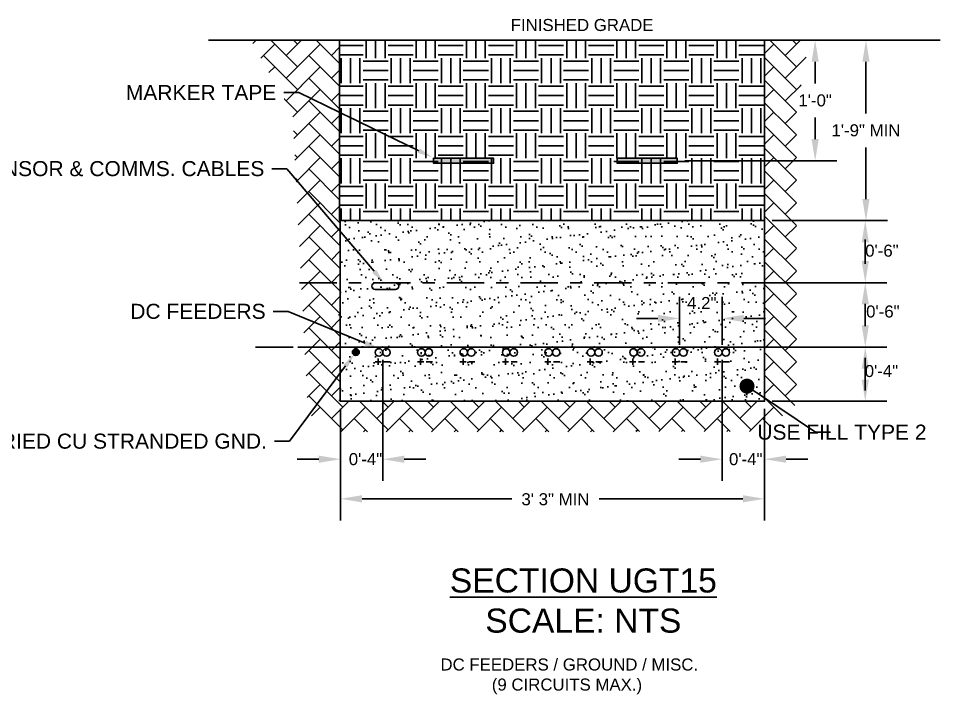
# Model space of a CAD drawing. Header units: feet. Extents: x -21 to 1000, y -35 to 71.
# Drawn here: x 863.49 to 871.3, y 41.56 to 47.17 of the extents above; entities that cross this region are included whole.
import ezdxf
from ezdxf import colors
from ezdxf.entities.mleader import LeaderData, LeaderLine
from ezdxf.math import Vec2, Vec3

# ---------------------------------------------------------------- set-up
doc = ezdxf.new("R2010")
doc.units = ezdxf.units.FT
doc.header["$MEASUREMENT"] = 0
doc.linetypes.add('CENTER', pattern=[2, 1.25, -0.25, 0.25, -0.25])
for name, color, linetype in [('E-CABL-HARN-CBHR', 2, 'Continuous'), ('E-CABL-INST', 1, 'INSTRUMENT_CABLE'), ('E-CABL-UG2', 142, 'GROUND_WIRE_G2'), ('E-FIN-GR', 4, 'Continuous'), ('E-MRKR-TREN', 6, 'Continuous'), ('E-TREN', 3, 'Continuous'), ('E-TREN-HATCH', 254, 'Continuous'), ('G-ANNO-TEXT', 1, 'Continuous'), ('G-DIMS', 7, 'Continuous'), ('G-TEXT', 7, 'Continuous'), ('text', 1, 'Continuous'), ('X-SES2-TREN_SECT$0$G-TEXT', 7, 'Continuous')]:
    doc.layers.add(name, color=color, linetype=linetype)
doc.styles.add('NEI-A', font='arial.ttf')
doc.styles.get("Standard").update_dxf_attribs({"font": 'arial.ttf'})
doc.linetypes.add('GROUND_WIRE_G2', pattern='A,1,-0.2,["G2",Standard,S=0.1,R=0,X=-0.1,Y=-0.05],-0.2', length=1.4)
doc.linetypes.add('INSTRUMENT_CABLE', pattern='A,1,-0.2,["INST",Standard,S=0.1,R=0,X=-0.09,Y=-0.05],-0.3', length=1.5)
doc.dimstyles.new('Annotative - Arch', dxfattribs={"dimscale": 0, "dimtxt": 0.1, "dimasz": 0.18, "dimexe": 0.18, "dimexo": 0.0625, "dimgap": 0.09, "dimtad": 0, "dimtih": 1, "dimtoh": 1, "dimdec": 4, "dimlfac": 12, "dimzin": 0, "dimdsep": 46, "dimlunit": 4, "dimtxsty": 'NEI-A', "dimcen": 0.09, "dimadec": 1, "dimazin": 0, "dimtfac": 1, "dimtdec": 4, "dimtofl": 0, "dimtmove": 0, "dimatfit": 3, "dimfxl": 1, "dimtolj": 1, "dimtzin": 0, "dimarcsym": 0})

# ---------------------------------------------------------------- blocks, each defined once
blk = doc.blocks.new('_Dot')
at = {"color": 0, "linetype": 'ByBlock', "lineweight": -2}
blk.add_line((-0.5, 0), (-1, 0), dxfattribs=at)
at = {"color": 0, "linetype": 'ByBlock', "const_width": 0.5}
blk.add_lwpolyline([(-0.25, 0, 1), (0.25, 0, 1)], format="xyb", close=True, dxfattribs=at)
blk = doc.blocks.new('*D149')
at = {"layer": 'Defpoints', "color": 0, "transparency": 16777216}
for p in [(869.6937, 46.9897), (870.1086, 46.9897), (868.9627, 45.9872)]:
    blk.add_point(p, dxfattribs=at)
at = {"layer": 'text', "color": 0, "lineweight": -2, "transparency": 16777216}
for p, q in [((869.7562, 46.9897), (870.2886, 46.9897)), ((870.1086, 46.8097), (870.1086, 46.6295)), ((870.1086, 46.1672), (870.1086, 46.3474)), ((869.0252, 45.9872), (870.2886, 45.9872))]:
    blk.add_line(p, q, dxfattribs=at)
at = {"layer": 'text', "color": 0, "transparency": 16777216}
for points in [[(870.0786, 46.8097), (870.1386, 46.8097), (870.1086, 46.9897)], [(870.0786, 46.1672), (870.1386, 46.1672), (870.1086, 45.9872)]]:
    blk.add_solid(points, dxfattribs=at)
at = {"layer": 'text', "color": 0, "transparency": 16777216, "insert": (870.1086, 46.4885), "char_height": 0.1, "attachment_point": 5, "style": 'NEI-A'}
blk.add_mtext('\\A1;1\'-0"', dxfattribs=at)
blk = doc.blocks.new('*D150')
at = {"layer": 'Defpoints', "color": 0, "transparency": 16777216}
for p in [(869.6876, 46.9897), (870.5311, 46.9897), (869.6876, 45.4897)]:
    blk.add_point(p, dxfattribs=at)
at = {"layer": 'text', "color": 0, "lineweight": -2, "transparency": 16777216}
for p, q in [((869.7501, 46.9897), (870.7111, 46.9897)), ((870.5311, 46.8097), (870.5311, 46.3808)), ((870.5311, 45.6697), (870.5311, 46.0986)), ((869.7501, 45.4897), (870.7111, 45.4897))]:
    blk.add_line(p, q, dxfattribs=at)
at = {"layer": 'text', "color": 0, "transparency": 16777216}
for points in [[(870.5011, 46.8097), (870.5611, 46.8097), (870.5311, 46.9897)], [(870.5011, 45.6697), (870.5611, 45.6697), (870.5311, 45.4897)]]:
    blk.add_solid(points, dxfattribs=at)
at = {"layer": 'text', "color": 0, "transparency": 16777216, "insert": (870.5311, 46.2397), "char_height": 0.1, "attachment_point": 5, "style": 'NEI-A'}
blk.add_mtext('\\A1;1\'-9" MIN', dxfattribs=at)
blk = doc.blocks.new('*D151')
at = {"layer": 'Defpoints', "color": 0, "transparency": 16777216}
for p in [(866.5133, 44.3946), (866.1621, 43.9897), (866.5133, 43.5077)]:
    blk.add_point(p, dxfattribs=at)
at = {"layer": 'text', "color": 0, "lineweight": -2, "transparency": 16777216}
for p, q in [((866.5133, 44.3321), (866.5133, 43.3277)), ((866.1621, 43.9272), (866.1621, 43.3277)), ((865.9821, 43.5077), (865.8021, 43.5077)), ((866.6933, 43.5077), (866.8733, 43.5077))]:
    blk.add_line(p, q, dxfattribs=at)
at = {"layer": 'text', "color": 0, "transparency": 16777216}
for points in [[(865.9821, 43.5377), (865.9821, 43.4777), (866.1621, 43.5077)], [(866.6933, 43.5377), (866.6933, 43.4777), (866.5133, 43.5077)]]:
    blk.add_solid(points, dxfattribs=at)
at = {"layer": 'text', "color": 0, "transparency": 16777216, "insert": (866.3706, 43.5077), "char_height": 0.1, "attachment_point": 5, "style": 'NEI-A'}
blk.add_mtext('\\A1;0\'-4"', dxfattribs=at)
blk = doc.blocks.new('*D152')
at = {"layer": 'Defpoints', "color": 0, "transparency": 16777216}
for p in [(869.6876, 44.9736), (869.6876, 44.4398), (870.5253, 44.4398)]:
    blk.add_point(p, dxfattribs=at)
at = {"layer": 'text', "color": 0, "lineweight": -2, "transparency": 16777216}
for p, q in [((869.7501, 44.9736), (870.7053, 44.9736)), ((870.5253, 44.6198), (870.5253, 44.7998)), ((870.5253, 44.7936), (870.5253, 44.6136)), ((869.7501, 44.4398), (870.7053, 44.4398))]:
    blk.add_line(p, q, dxfattribs=at)
at = {"layer": 'text', "color": 0, "transparency": 16777216}
for points in [[(870.4953, 44.7936), (870.5553, 44.7936), (870.5253, 44.9736)], [(870.4953, 44.6198), (870.5553, 44.6198), (870.5253, 44.4398)]]:
    blk.add_solid(points, dxfattribs=at)
at = {"layer": 'text', "color": 0, "transparency": 16777216, "insert": (870.6716, 44.7342), "char_height": 0.1, "attachment_point": 5, "style": 'NEI-A'}
blk.add_mtext('\\A1;0\'-6"', dxfattribs=at)
blk = doc.blocks.new('*D153')
at = {"layer": 'Defpoints', "color": 0, "transparency": 16777216}
for p in [(869.3348, 44.3946), (869.6876, 43.9897), (869.6876, 43.5077)]:
    blk.add_point(p, dxfattribs=at)
at = {"layer": 'text', "color": 0, "lineweight": -2, "transparency": 16777216}
for p, q in [((869.3348, 44.3321), (869.3348, 43.3277)), ((869.6876, 43.9272), (869.6876, 43.3277)), ((869.1548, 43.5077), (868.9748, 43.5077)), ((869.8676, 43.5077), (870.0476, 43.5077))]:
    blk.add_line(p, q, dxfattribs=at)
at = {"layer": 'text', "color": 0, "transparency": 16777216}
for points in [[(869.1548, 43.5377), (869.1548, 43.4777), (869.3348, 43.5077)], [(869.8676, 43.5377), (869.8676, 43.4777), (869.6876, 43.5077)]]:
    blk.add_solid(points, dxfattribs=at)
at = {"layer": 'text', "color": 0, "transparency": 16777216, "insert": (869.5316, 43.5077), "char_height": 0.1, "attachment_point": 5, "style": 'NEI-A'}
blk.add_mtext('\\A1;0\'-4"', dxfattribs=at)
blk = doc.blocks.new('*D154')
at = {"layer": 'Defpoints', "color": 0, "transparency": 16777216}
for p in [(869.3348, 44.6774), (868.9821, 44.3946), (869.3348, 44.3946)]:
    blk.add_point(p, dxfattribs=at)
at = {"layer": 'text', "color": 0, "lineweight": -2, "transparency": 16777216}
for p, q in [((868.9821, 44.4571), (868.9821, 44.8574)), ((869.3348, 44.4571), (869.3348, 44.8574)), ((868.8021, 44.6774), (868.6221, 44.6774)), ((869.5148, 44.6774), (869.6948, 44.6774))]:
    blk.add_line(p, q, dxfattribs=at)
at = {"layer": 'text', "color": 0, "transparency": 16777216}
for points in [[(868.8021, 44.7074), (868.8021, 44.6474), (868.9821, 44.6774)], [(869.5148, 44.7074), (869.5148, 44.6474), (869.3348, 44.6774)]]:
    blk.add_solid(points, dxfattribs=at)
at = {"layer": 'text', "color": 0, "transparency": 16777216, "insert": (869.166, 44.8054), "char_height": 0.1, "attachment_point": 5, "style": 'NEI-A'}
blk.add_mtext('\\A1;4.2"', dxfattribs=at)
blk = doc.blocks.new('*D155')
at = {"layer": 'Defpoints', "color": 0, "transparency": 16777216}
for p in [(869.6876, 45.4897), (869.6876, 44.9736), (870.5253, 44.9736)]:
    blk.add_point(p, dxfattribs=at)
at = {"layer": 'text', "color": 0, "lineweight": -2, "transparency": 16777216}
for p, q in [((869.7501, 45.4897), (870.7053, 45.4897)), ((870.5253, 45.1536), (870.5253, 45.3336)), ((870.5253, 45.3097), (870.5253, 45.1297)), ((869.7501, 44.9736), (870.7053, 44.9736))]:
    blk.add_line(p, q, dxfattribs=at)
at = {"layer": 'text', "color": 0, "transparency": 16777216}
for points in [[(870.4953, 45.3097), (870.5553, 45.3097), (870.5253, 45.4897)], [(870.4953, 45.1536), (870.5553, 45.1536), (870.5253, 44.9736)]]:
    blk.add_solid(points, dxfattribs=at)
at = {"layer": 'text', "color": 0, "transparency": 16777216, "insert": (870.6636, 45.2397), "char_height": 0.1, "attachment_point": 5, "style": 'NEI-A'}
blk.add_mtext('\\A1;0\'-6"', dxfattribs=at)
blk = doc.blocks.new('*D156')
at = {"layer": 'Defpoints', "color": 0, "transparency": 16777216}
for p in [(869.6876, 44.4398), (869.6876, 43.9897), (870.5253, 43.9897)]:
    blk.add_point(p, dxfattribs=at)
at = {"layer": 'text', "color": 0, "lineweight": -2, "transparency": 16777216}
for p, q in [((869.7501, 44.4398), (870.7053, 44.4398)), ((870.5253, 44.1697), (870.5253, 44.3497)), ((870.5253, 44.2598), (870.5253, 44.0798)), ((869.7501, 43.9897), (870.7053, 43.9897))]:
    blk.add_line(p, q, dxfattribs=at)
at = {"layer": 'text', "color": 0, "transparency": 16777216}
for points in [[(870.4953, 44.2598), (870.5553, 44.2598), (870.5253, 44.4398)], [(870.4953, 44.1697), (870.5553, 44.1697), (870.5253, 43.9897)]]:
    blk.add_solid(points, dxfattribs=at)
at = {"layer": 'text', "color": 0, "transparency": 16777216, "insert": (870.6597, 44.2397), "char_height": 0.1, "attachment_point": 5, "style": 'NEI-A'}
blk.add_mtext('\\A1;0\'-4"', dxfattribs=at)
blk = doc.blocks.new('*D157')
at = {"layer": 'Defpoints', "color": 0, "transparency": 16777216}
for p in [(866.1621, 43.9897), (869.6876, 43.9897), (869.6876, 43.1787)]:
    blk.add_point(p, dxfattribs=at)
at = {"layer": 'text', "color": 0, "lineweight": -2, "transparency": 16777216}
for p, q in [((866.1621, 43.9272), (866.1621, 42.9987)), ((869.6876, 43.9272), (869.6876, 42.9987)), ((866.3421, 43.1787), (867.5857, 43.1787)), ((869.5076, 43.1787), (868.3137, 43.1787))]:
    blk.add_line(p, q, dxfattribs=at)
at = {"layer": 'text', "color": 0, "transparency": 16777216}
for points in [[(866.3421, 43.2087), (866.3421, 43.1487), (866.1621, 43.1787)], [(869.5076, 43.2087), (869.5076, 43.1487), (869.6876, 43.1787)]]:
    blk.add_solid(points, dxfattribs=at)
at = {"layer": 'text', "color": 0, "transparency": 16777216, "insert": (867.9497, 43.1745), "char_height": 0.1, "attachment_point": 5, "style": 'NEI-A'}
blk.add_mtext('\\A1;3\' 3" MIN', dxfattribs=at)

msp = doc.modelspace()

# ---------------------------------------------------------------- hatches: boundary and pattern name
at = {"layer": 'E-CABL-UG2', "linetype": 'Continuous'}
h = msp.add_hatch(color=256, dxfattribs=at)
edge = h.paths.add_edge_path()
edge.add_arc((866.2900969, 44.3974716), 0.0286458, 0, 360)
at = {"layer": 'E-TREN-HATCH', "linetype": 'Continuous'}
h = msp.add_hatch(dxfattribs=at)
h.set_pattern_fill('AR-SAND', color=252, scale=0.083333)
h.set_pattern_definition([(37.5, (823.85011, 58.7419), (-0.00524945, 0.16056865), [0, -0.12666667, 0, -0.14166667, 0, -0.13541667]), (7.5, (823.85011, 58.7419), (0.1474814, 0.2351788), [0, -0.06833333, 0, -0.11416667, 0, -0.04375]), (327.5, (823.74761, 58.7419), (0.25951182, 0.0004716), [0, -0.04166667, 0, -0.15, 0, -0.19583333]), (317.5, (823.74761, 58.7419), (0.2505106, 0.0731396), [0, -0.02083333, 0, -0.09833333, 0, -0.1125])])
h.paths.add_polyline_path([(866.1506397, 45.489706), (869.68758, 45.489706), (869.68758, 43.989706), (866.1506397, 43.989706)])

# ---------------------------------------------------------------- linework, layer by layer
for p, q in [((865.8080452, 44.4397746), (870.39295, 44.4397746)), ((866.1607302, 44.4397746), (866.5134151, 44.4397746))]:
    msp.add_line(p, q)
for p in [(866.5134151, 44.4397746), (866.8661001, 44.4397746), (866.8661001, 44.4397746), (867.2187851, 44.4397746), (867.2187851, 44.4397746), (867.5714701, 44.4397746), (867.5714701, 44.4397746), (867.9241551, 44.4397746), (867.9241551, 44.4397746), (868.2768401, 44.4397746), (868.2768401, 44.4397746), (868.6295251, 44.4397746), (868.6295251, 44.4397746), (868.98221, 44.4397746), (868.98221, 44.4397746), (869.334895, 44.4397746), (869.334895, 44.4397746)]:
    msp.add_point(p)
at = {"layer": 'E-CABL-HARN-CBHR', "linetype": 'Continuous'}
for centre in [(866.4820909, 44.3946298), (866.5445909, 44.3946298), (866.8347759, 44.3946298), (866.8972759, 44.3946298), (867.1874609, 44.3946298), (867.2499609, 44.3946298), (867.5401459, 44.3946298), (867.6026459, 44.3946298), (867.8928309, 44.3946298), (867.9553309, 44.3946298), (868.2455159, 44.3946298), (868.3080159, 44.3946298), (868.5982009, 44.3946298), (868.6607009, 44.3946298), (868.9508858, 44.3946298), (869.0133858, 44.3946298), (869.3035708, 44.3946298), (869.3660708, 44.3946298)]:
    msp.add_circle(centre, 0.03125, dxfattribs=at)
at = {"layer": 'E-CABL-INST', "linetype": 'Continuous', "flags": 128}
msp.add_lwpolyline([(866.4514178, 44.97357), (866.6180845, 44.97357, -0.414213567), (866.6462095, 44.945445, -0.414213506), (866.6180845, 44.91732), (866.4514178, 44.91732, -0.414213567), (866.4232928, 44.945445, -0.414119723), (866.4514088, 44.97357, -0.000160154)], format="xyb", dxfattribs=at)
at = {"layer": 'E-CABL-UG2', "linetype": 'Continuous'}
msp.add_circle((866.2900969, 44.3974716), 0.0286458, dxfattribs=at)
at = {"layer": 'E-FIN-GR', "flags": 128}
msp.add_lwpolyline([(865.0641969, 46.989706), (871.1469807, 46.989706)], dxfattribs=at)
at = {"layer": 'E-TREN', "color": 252, "linetype": 'Continuous'}
msp.add_lwpolyline([(866.1607302, 45.489706), (869.68758, 45.489706), (869.68758, 43.989706), (866.1607302, 43.989706)], close=True, dxfattribs=at)
at = {"layer": 'G-DIMS', "linetype": 'CENTER', "ltscale": 0.25}
for points in [[(865.8206078, 44.97357), (870.39295, 44.97357)], [(865.4553602, 44.4397746), (870.745635, 44.4397746)]]:
    msp.add_lwpolyline(points, dxfattribs=at)
at = {"layer": 'G-TEXT'}
for p, q in [((866.4502839, 44.3175511), (866.5017755, 44.3175511)), ((866.4760297, 44.3432968), (866.4760297, 44.2918053)), ((866.5231621, 44.3175511), (866.5746537, 44.3175511)), ((866.8029689, 44.3175511), (866.8544604, 44.3175511)), ((866.8287147, 44.3432968), (866.8287147, 44.2918053)), ((866.8758471, 44.3175511), (866.9273386, 44.3175511)), ((867.1556539, 44.3175511), (867.2071454, 44.3175511)), ((867.1813996, 44.3432968), (867.1813996, 44.2918053)), ((867.2285321, 44.3175511), (867.2800236, 44.3175511)), ((867.5083388, 44.3175511), (867.5598304, 44.3175511)), ((867.5340846, 44.3432968), (867.5340846, 44.2918053)), ((867.581217, 44.3175511), (867.6327086, 44.3175511)), ((867.8610238, 44.3175511), (867.9125154, 44.3175511)), ((867.8867696, 44.3432968), (867.8867696, 44.2918053)), ((867.933902, 44.3175511), (867.9853936, 44.3175511)), ((868.2137088, 44.3175511), (868.2652004, 44.3175511)), ((868.2394546, 44.3432968), (868.2394546, 44.2918053)), ((868.286587, 44.3175511), (868.3380786, 44.3175511)), ((868.5663938, 44.3175511), (868.6178854, 44.3175511)), ((868.5921396, 44.3432968), (868.5921396, 44.2918053)), ((868.639272, 44.3175511), (868.6907636, 44.3175511)), ((868.9190788, 44.3175511), (868.9705704, 44.3175511)), ((868.9448246, 44.3432968), (868.9448246, 44.2918053)), ((868.991957, 44.3175511), (869.0434486, 44.3175511)), ((869.2717638, 44.3175511), (869.3232553, 44.3175511)), ((869.2975096, 44.3432968), (869.2975096, 44.2918053)), ((869.344642, 44.3175511), (869.3961335, 44.3175511))]:
    msp.add_line(p, q, dxfattribs=at)

# ---------------------------------------------------------------- texts
at = {"layer": 'G-ANNO-TEXT', "insert": (868.1814909, 42.3319779), "char_height": 0.2, "attachment_point": 5, "style": 'NEI-A'}
msp.add_mtext_dynamic_manual_height_columns('{\\LSECTION UGT15\\P\\l\\C7;SCALE: NTS}', width=5.832687783, gutter_width=0.546875, heights=[0], dxfattribs=at)
at = {"layer": 'text', "insert": (868.1713392, 47.1147432), "char_height": 0.1, "attachment_point": 5, "style": 'NEI-A'}
msp.add_mtext_dynamic_manual_height_columns('FINISHED GRADE', width=1.462168794, gutter_width=0.546875, heights=[0], dxfattribs=at)
at = {"layer": 'X-SES2-TREN_SECT$0$G-TEXT', "insert": (868.045251, 41.7036022), "char_height": 0.1, "attachment_point": 5, "style": 'NEI-A'}
msp.add_mtext_dynamic_manual_height_columns(' DC FEEDERS / GROUND / MISC.\\P(9 CIRCUITS MAX.)', width=5.021927083, gutter_width=0.546875, heights=[0], dxfattribs=at)

# ---------------------------------------------------------------- dimensions: what is measured, and where the dimension line sits
at = {"layer": 'text'}
for base, p1, p2, text, picture, middle in [((870.5252506, 44.97357), (869.68758, 45.489706), (869.68758, 44.97357), '0\'-6"', '*D155', (870.6636372, 45.239706)), ((870.5252506, 44.4397746), (869.68758, 44.97357), (869.68758, 44.4397746), '0\'-6"', '*D152', (870.6715825, 44.7341604)), ((870.5252506, 43.989706), (869.68758, 44.4397746), (869.68758, 43.989706), '0\'-4"', '*D156', (870.6596644, 44.239706))]:
    dim = msp.add_linear_dim(base=base, p1=p1, p2=p2, angle=90, text=text, dimstyle='Annotative - Arch', override={"dimscale": 1, "dimtxsty": 'NEI-A', "dimtmove": 2}, dxfattribs=at)
    dim.commit()
    dim.dimension.update_dxf_attribs({"geometry": picture, "text_midpoint": middle, "dimtype": 160})
for base, p1, p2, text, picture, middle in [((869.3348208, 44.67737), (868.9821358, 44.3946298), (869.3348208, 44.3946298), '4.2"', '*D154', (869.1659808, 44.8054131)), ((866.5133409, 43.5076747), (866.1621273, 43.989706), (866.5133409, 44.3946298), '0\'-4"', '*D151', (866.3705659, 43.5076747)), ((869.68758, 43.5076747), (869.3348208, 44.3946298), (869.68758, 43.989706), '0\'-4"', '*D153', (869.5315679, 43.5076747)), ((869.68758, 43.1787411), (866.1621273, 43.989706), (869.68758, 43.989706), '3\' 3" MIN', '*D157', (867.949696, 43.174502))]:
    dim = msp.add_linear_dim(base=base, p1=p1, p2=p2, text=text, dimstyle='Annotative - Arch', override={"dimscale": 1, "dimtxsty": 'NEI-A', "dimtmove": 2}, dxfattribs=at)
    dim.commit()
    dim.dimension.update_dxf_attribs({"geometry": picture, "text_midpoint": middle, "dimtype": 160})

# ---------------------------------------------------------------- leaders
ml = msp.add_multileader_mtext('Standard', dxfattribs=at)
ml.set_content('LV MOTOR, SENSOR & COMMS. CABLES', color=256, style='NEI-A')
ml.set_leader_properties()
ml.build(insert=Vec2(0, 0))
ml.multileader.update_dxf_attribs({"dogleg_length": 0.0104167, "arrow_head_size": 0.125, "scale": 12})
ctx = ml.context
ctx.base_point, ctx.scale, ctx.char_height, ctx.arrow_head_size, ctx.landing_gap_size, ctx.plane_origin = Vec3(882.3622154, 45.9211109), 12, 0.125, 0.125, 0.0625, Vec3(885.4261366, 45.305397)
ctx.text_align_type = 2
notes = []
notes.append((ctx, [(0, (1, 1, 0), (883.5444289, 45.9211109), (-1, 0), 0.125, [(0, [(884.3507463, 44.97357)], 0, [])])]))
ctx.mtext.insert, ctx.mtext.width, ctx.mtext.alignment, ctx.mtext.flow_direction = Vec3(883.3569289, 45.9846767), 1.28859375, 3, 5
ml = msp.add_multileader_mtext('Standard', dxfattribs=at)
ml.set_content('DC FEEDERS', color=256, style='NEI-A')
ml.set_leader_properties()
ml.build(insert=Vec2(0, 0))
ml.multileader.update_dxf_attribs({"dogleg_length": 0.0104167, "arrow_head_size": 0.125, "scale": 12})
ctx = ml.context
ctx.base_point, ctx.scale, ctx.char_height, ctx.arrow_head_size, ctx.landing_gap_size, ctx.plane_origin = Vec3(864.6764172, 44.735369), 12, 0.125, 0.125, 0.0625, Vec3(867.5989758, 44.9553497)
ctx.text_align_type = 2
notes.append((ctx, [(0, (1, 1, 0), (865.7277473, 44.735369), (-1, 0), 0.125, [(0, [(866.4844837, 44.4257881)], 0, [])])]))
ctx.mtext.insert, ctx.mtext.width, ctx.mtext.alignment, ctx.mtext.flow_direction = Vec3(865.5402473, 44.7989348), 0.90109375, 3, 5
ml = msp.add_multileader_mtext('Standard', dxfattribs=at)
ml.set_content('DC FEEDERS', color=256, style='NEI-A')
ml.set_leader_properties()
ml.build(insert=Vec2(0, 0))
ml.multileader.update_dxf_attribs({"dogleg_length": 0.0104167, "arrow_head_size": 0.125, "scale": 12})
ctx = ml.context
ctx.base_point, ctx.scale, ctx.char_height, ctx.arrow_head_size, ctx.landing_gap_size, ctx.plane_origin = Vec3(873.9957094, 44.735369), 12, 0.125, 0.125, 0.0625, Vec3(876.918268, 44.9553497)
ctx.text_align_type = 2
notes.append((ctx, [(0, (1, 1, 0), (875.0470395, 44.735369), (-1, 0), 0.125, [(0, [(875.8037759, 44.4257881)], 0, [])])]))
ctx.mtext.insert, ctx.mtext.width, ctx.mtext.alignment, ctx.mtext.flow_direction = Vec3(874.8595395, 44.7989348), 0.90109375, 3, 5
ml = msp.add_multileader_mtext('Standard', dxfattribs=at)
ml.set_content('DIRECT BURIED CU STRANDED GND.', color=256, style='NEI-A')
ml.set_leader_properties()
ml.build(insert=Vec2(0, 0))
ml.multileader.update_dxf_attribs({"dogleg_length": 0.0104167, "arrow_head_size": 0.125, "scale": 12})
ctx = ml.context
ctx.base_point, ctx.scale, ctx.char_height, ctx.arrow_head_size, ctx.landing_gap_size, ctx.plane_origin = Vec3(864.5448431, 43.6567282), 12, 0.125, 0.125, 0.0625, Vec3(867.8898235, 43.6367276)
ctx.text_align_type = 2
notes.append((ctx, [(0, (1, 1, 0), (865.7382265, 43.6567282), (-1, 0), 0.125, [(0, [(866.2789314, 44.382483)], 0, [])])]))
ctx.mtext.insert, ctx.mtext.width, ctx.mtext.alignment, ctx.mtext.flow_direction = Vec3(865.5507265, 43.720294), 1.221927083, 3, 5
ml = msp.add_multileader_mtext('Standard', dxfattribs=at)
ml.set_content('DIRECT BURIED CU STRANDED GND.', color=256, style='NEI-A')
ml.set_leader_properties()
ml.build(insert=Vec2(0, 0))
ml.multileader.update_dxf_attribs({"dogleg_length": 0.0104167, "arrow_head_size": 0.125, "scale": 12})
ctx = ml.context
ctx.base_point, ctx.scale, ctx.char_height, ctx.arrow_head_size, ctx.landing_gap_size, ctx.plane_origin = Vec3(873.8641353, 43.6567282), 12, 0.125, 0.125, 0.0625, Vec3(877.2091157, 43.6367276)
ctx.text_align_type = 2
notes.append((ctx, [(0, (1, 1, 0), (875.0575187, 43.6567282), (-1, 0), 0.125, [(0, [(875.5982236, 44.382483)], 0, [])])]))
ctx.mtext.insert, ctx.mtext.width, ctx.mtext.alignment, ctx.mtext.flow_direction = Vec3(874.8700187, 43.720294), 1.221927083, 3, 5
ml = msp.add_multileader_mtext('Standard', dxfattribs=at)
ml.set_content('DIRECT BURIED CU STRANDED GND.', color=256, style='NEI-A')
ml.set_leader_properties()
ml.build(insert=Vec2(0, 0))
ml.multileader.update_dxf_attribs({"dogleg_length": 0.0104167, "arrow_head_size": 0.125, "scale": 12})
ctx = ml.context
ctx.base_point, ctx.scale, ctx.char_height, ctx.arrow_head_size, ctx.landing_gap_size, ctx.plane_origin = Vec3(882.3720039, 43.6567282), 12, 0.125, 0.125, 0.0625, Vec3(885.7169843, 43.6367276)
ctx.text_align_type = 2
notes.append((ctx, [(0, (1, 1, 0), (883.5653872, 43.6567282), (-1, 0), 0.125, [(0, [(884.1060921, 44.382483)], 0, [])])]))
ctx.mtext.insert, ctx.mtext.width, ctx.mtext.alignment, ctx.mtext.flow_direction = Vec3(883.3778872, 43.720294), 1.221927083, 3, 5
ml = msp.add_multileader_mtext('Standard', dxfattribs=at)
ml.set_content('USE FILL TYPE 2', color=256, style='NEI-A')
ml.set_leader_properties()
ml.set_arrow_properties(name='DOT')
ml.build(insert=Vec2(0, 0))
ml.multileader.update_dxf_attribs({"dogleg_length": 0.0104167, "arrow_head_size": 0.125, "scale": 12})
ctx = ml.context
ctx.base_point, ctx.scale, ctx.char_height, ctx.arrow_head_size, ctx.landing_gap_size, ctx.plane_origin = Vec3(870.2351811, 43.732491), 12, 0.125, 0.125, 0.0625, Vec3(869.1925247, 42.641703)
ctx.text_align_type = 2
notes.append((ctx, [(0, (1, 1, 0), (870.1101811, 43.732491), (1, 0), 0.125, [(0, [(869.5420562, 44.1145218)], 0, [])])]))
ctx.mtext.insert, ctx.mtext.width, ctx.mtext.alignment, ctx.mtext.flow_direction = Vec3(871.0347206, 43.7950336), 1.12609375, 3, 5
ml = msp.add_multileader_mtext('Standard', dxfattribs=at)
ml.set_content('USE FILL TYPE 2', color=256, style='NEI-A')
ml.set_leader_properties()
ml.set_arrow_properties(name='DOT')
ml.build(insert=Vec2(0, 0))
ml.multileader.update_dxf_attribs({"dogleg_length": 0.0104167, "arrow_head_size": 0.125, "scale": 12})
ctx = ml.context
ctx.base_point, ctx.scale, ctx.char_height, ctx.arrow_head_size, ctx.landing_gap_size, ctx.plane_origin = Vec3(879.9071582, 43.732491), 12, 0.125, 0.125, 0.0625, Vec3(878.8645018, 42.641703)
ctx.text_align_type = 2
notes.append((ctx, [(0, (1, 1, 0), (879.7821582, 43.732491), (1, 0), 0.125, [(0, [(879.2140333, 44.1145218)], 0, [])])]))
ctx.mtext.insert, ctx.mtext.width, ctx.mtext.alignment, ctx.mtext.flow_direction = Vec3(880.7066978, 43.7950336), 1.12609375, 3, 5
for ctx, leaders in notes:
    for number, flags, end, landing, length, lines in leaders:
        leader = LeaderData()
        leader.index, (leader.has_last_leader_line, leader.has_dogleg_vector, leader.attachment_direction) = number, flags
        leader.last_leader_point, leader.dogleg_vector, leader.dogleg_length = Vec3(end), Vec3(landing), length
        for number, points, colour, breaks in lines:
            line = LeaderLine()
            line.index, line.vertices, line.color, line.breaks = number, Vec3.list(points), colors.encode_raw_color(colour), breaks
            leader.lines.append(line)
        ctx.leaders.append(leader)

# ---------------------------------------------------------------- next in the draw order: leaders
ml = msp.add_multileader_mtext('Standard', dxfattribs=at)
ml.set_content('MARKER TAPE ', color=256, style='NEI-A')
ml.set_leader_properties()
ml.build(insert=Vec2(0, 0))
ml.multileader.update_dxf_attribs({"dogleg_length": 0.0104167, "arrow_head_size": 0.125, "scale": 12})
ctx = ml.context
ctx.base_point, ctx.scale, ctx.char_height, ctx.arrow_head_size, ctx.landing_gap_size, ctx.plane_origin = Vec3(874.0951173, 46.4874688), 12, 0.125, 0.125, 0.0625, Vec3(876.0064955, 45.5775171)
ctx.text_align_type = 2
notes = []
notes.append((ctx, [(0, (1, 1, 0), (875.0770409, 46.4874688), (-1, 0), 0.125, [(0, [(876.032176, 46.0097096)], 0, [])])]))
ctx.mtext.insert, ctx.mtext.width, ctx.mtext.alignment, ctx.mtext.flow_direction = Vec3(874.8895409, 46.5499688), 0.921927083, 3, 5
ctx.mtext.has_bg_fill, ctx.mtext.bg_color, ctx.mtext.bg_scale_factor, ctx.mtext.bg_transparency, ctx.mtext.use_window_bg_color = 1, -1073741824, 1.5, 0, 1
for ctx, leaders in notes:
    for number, flags, end, landing, length, lines in leaders:
        leader = LeaderData()
        leader.index, (leader.has_last_leader_line, leader.has_dogleg_vector, leader.attachment_direction) = number, flags
        leader.last_leader_point, leader.dogleg_vector, leader.dogleg_length = Vec3(end), Vec3(landing), length
        for number, points, colour, breaks in lines:
            line = LeaderLine()
            line.index, line.vertices, line.color, line.breaks = number, Vec3.list(points), colors.encode_raw_color(colour), breaks
            leader.lines.append(line)
        ctx.leaders.append(leader)

# ---------------------------------------------------------------- next in the draw order: hatches: boundary and pattern name
at = {"layer": 'E-MRKR-TREN', "linetype": 'Continuous'}
h = msp.add_hatch(color=256, dxfattribs=at)
h.dxf.hatch_style = 1
h.paths.add_polyline_path([(868.4626612, 46.0080393), (868.9626612, 46.0080393), (868.9626612, 45.9663726), (868.4626612, 45.9663726)])
h = msp.add_hatch(color=256, dxfattribs=at)
h.dxf.hatch_style = 1
h.paths.add_polyline_path([(868.4626612, 46.0080393), (868.9626612, 46.0080393), (868.9626612, 45.9663726), (868.4626612, 45.9663726)])
at = {"layer": 'E-TREN-HATCH', "linetype": 'Continuous'}
h = msp.add_hatch(dxfattribs=at)
h.set_pattern_fill('AR-HBONE', color=256, scale=0.033333)
h.set_pattern_definition([(45, (823.85011, 58.7419), (1e-17, 0.1885618), [0.4, -0.1333333]), (135, (823.9444, 58.83618), (1e-17, 0.1885618), [0.4, -0.1333333])])
h.paths.add_polyline_path([(870.0596069, 46.989706), (869.68758, 46.989706), (869.68758, 43.989706), (866.155421, 43.989706), (866.155421, 46.989706), (865.4168819, 46.989706), (865.7650503, 46.3656809), (865.891657, 43.9006435), (866.0551907, 43.7339768), (869.68758, 43.7378205), (869.9531585, 43.9659214), (869.9531585, 46.3970128)])
h = msp.add_hatch(dxfattribs=at)
h.set_pattern_fill('EARTH', color=256, scale=0.833333)
h.set_pattern_definition([(0, (823.85011, 58.7419), (0.2083333, 0.2083333), [0.2083333, -0.2083333]), (0, (823.85011, 58.82002), (0.2083333, 0.2083333), [0.2083333, -0.2083333]), (0, (823.85011, 58.89815), (0.2083333, 0.2083333), [0.2083333, -0.2083333]), (90, (823.87616, 58.9242), (-0.2083333, 0.2083333), [0.2083333, -0.2083333]), (90, (823.95428, 58.9242), (-0.2083333, 0.2083333), [0.2083333, -0.2083333]), (90, (824.0324, 58.9242), (-0.2083333, 0.2083333), [0.2083333, -0.2083333])])
h.paths.add_polyline_path([(866.155421, 46.989706), (869.68758, 46.989706), (869.68758, 45.489706), (866.155421, 45.489706)])

# ---------------------------------------------------------------- next in the draw order: linework, layer by layer
at = {"layer": 'E-MRKR-TREN', "linetype": 'Continuous', "flags": 128}
msp.add_lwpolyline([(868.4626612, 46.0080393), (868.9626612, 46.0080393), (868.9626612, 45.9663726), (868.4626612, 45.9663726)], close=True, dxfattribs=at)
at = {"layer": 'E-TREN', "color": 252, "linetype": 'Continuous'}
msp.add_lwpolyline([(866.155421, 46.989706), (869.68758, 46.989706), (869.68758, 45.489706), (866.155421, 45.489706)], close=True, dxfattribs=at)

# ---------------------------------------------------------------- next in the draw order: dimensions: what is measured, and where the dimension line sits
at = {"layer": 'text'}
for base, p1, p2, text, picture, middle in [((870.1085839, 46.989706), (868.9626612, 45.987206), (869.6937405, 46.989706), '1\'-0"', '*D149', (870.1085839, 46.488456)), ((870.5311233, 46.989706), (869.68758, 45.489706), (869.68758, 46.989706), '1\'-9" MIN', '*D150', (870.5311233, 46.239706))]:
    dim = msp.add_linear_dim(base=base, p1=p1, p2=p2, angle=90, text=text, dimstyle='Annotative - Arch', override={"dimscale": 1, "dimtxsty": 'NEI-A', "dimtix": 0, "dimtofl": 0, "dimtmove": 2, "dimatfit": 3}, dxfattribs=at)
    dim.commit()
    dim.dimension.update_dxf_attribs({"geometry": picture, "text_midpoint": middle})

# ---------------------------------------------------------------- next in the draw order: leaders
ml = msp.add_multileader_mtext('Standard', dxfattribs=at)
ml.set_content('LV MOTOR, SENSOR & COMMS. CABLES', color=256, style='NEI-A')
ml.set_leader_properties()
ml.build(insert=Vec2(0, 0))
ml.multileader.update_dxf_attribs({"dogleg_length": 0.0104167, "arrow_head_size": 0.125, "scale": 12})
ctx = ml.context
ctx.base_point, ctx.scale, ctx.char_height, ctx.arrow_head_size, ctx.landing_gap_size, ctx.plane_origin = Vec3(873.8543469, 45.9211109), 12, 0.125, 0.125, 0.0625, Vec3(876.918268, 45.305397)
ctx.text_align_type = 2
notes = []
notes.append((ctx, [(0, (1, 1, 0), (875.0365604, 45.9211109), (-1, 0), 0.125, [(0, [(875.8428778, 44.97357)], 0, [])])]))
ctx.mtext.insert, ctx.mtext.width, ctx.mtext.alignment, ctx.mtext.flow_direction = Vec3(874.8490604, 45.9846767), 1.28859375, 3, 5
for ctx, leaders in notes:
    for number, flags, end, landing, length, lines in leaders:
        leader = LeaderData()
        leader.index, (leader.has_last_leader_line, leader.has_dogleg_vector, leader.attachment_direction) = number, flags
        leader.last_leader_point, leader.dogleg_vector, leader.dogleg_length = Vec3(end), Vec3(landing), length
        for number, points, colour, breaks in lines:
            line = LeaderLine()
            line.index, line.vertices, line.color, line.breaks = number, Vec3.list(points), colors.encode_raw_color(colour), breaks
            leader.lines.append(line)
        ctx.leaders.append(leader)

# ---------------------------------------------------------------- next in the draw order: leaders
ml = msp.add_multileader_mtext('Standard', dxfattribs=at)
ml.set_content('MARKER TAPE ', color=256, style='NEI-A')
ml.set_leader_properties()
ml.build(insert=Vec2(0, 0))
ml.multileader.update_dxf_attribs({"dogleg_length": 0.0104167, "arrow_head_size": 0.125, "scale": 12})
ctx = ml.context
ctx.base_point, ctx.scale, ctx.char_height, ctx.arrow_head_size, ctx.landing_gap_size, ctx.plane_origin = Vec3(864.8349588, 46.554045), 12, 0.125, 0.125, 0.0625, Vec3(866.6872034, 45.5775171)
ctx.text_align_type = 2
notes = []
notes.append((ctx, [(0, (1, 1, 0), (865.8168824, 46.554045), (-1, 0), 0.125, [(0, [(866.9264742, 46.0164635)], 0, [])])]))
ctx.mtext.insert, ctx.mtext.width, ctx.mtext.alignment, ctx.mtext.flow_direction = Vec3(865.6293824, 46.616545), 0.921927083, 3, 5
ctx.mtext.has_bg_fill, ctx.mtext.bg_color, ctx.mtext.bg_scale_factor, ctx.mtext.bg_transparency, ctx.mtext.use_window_bg_color = 1, -1073741824, 1.5, 0, 1
for ctx, leaders in notes:
    for number, flags, end, landing, length, lines in leaders:
        leader = LeaderData()
        leader.index, (leader.has_last_leader_line, leader.has_dogleg_vector, leader.attachment_direction) = number, flags
        leader.last_leader_point, leader.dogleg_vector, leader.dogleg_length = Vec3(end), Vec3(landing), length
        for number, points, colour, breaks in lines:
            line = LeaderLine()
            line.index, line.vertices, line.color, line.breaks = number, Vec3.list(points), colors.encode_raw_color(colour), breaks
            leader.lines.append(line)
        ctx.leaders.append(leader)

# ---------------------------------------------------------------- next in the draw order: hatches: boundary and pattern name
at = {"layer": 'E-MRKR-TREN', "linetype": 'Continuous'}
h = msp.add_hatch(color=256, dxfattribs=at)
h.dxf.hatch_style = 1
h.paths.add_polyline_path([(866.9357954, 46.0080393), (867.4357954, 46.0080393), (867.4357954, 45.9663726), (866.9357954, 45.9663726)])
h = msp.add_hatch(color=256, dxfattribs=at)
h.dxf.hatch_style = 1
h.paths.add_polyline_path([(866.9357954, 46.0080393), (867.4357954, 46.0080393), (867.4357954, 45.9663726), (866.9357954, 45.9663726)])

# ---------------------------------------------------------------- next in the draw order: linework, layer by layer
at = {"layer": 'E-MRKR-TREN', "linetype": 'Continuous', "flags": 128}
msp.add_lwpolyline([(866.9357954, 46.0080393), (867.4357954, 46.0080393), (867.4357954, 45.9663726), (866.9357954, 45.9663726)], close=True, dxfattribs=at)

# ---------------------------------------------------------------- next in the draw order: leaders
at = {"layer": 'text'}
ml = msp.add_multileader_mtext('Standard', dxfattribs=at)
ml.set_content('LV MOTOR, SENSOR & COMMS. CABLES', color=256, style='NEI-A')
ml.set_leader_properties()
ml.build(insert=Vec2(0, 0))
ml.multileader.update_dxf_attribs({"dogleg_length": 0.0104167, "arrow_head_size": 0.125, "scale": 12})
ctx = ml.context
ctx.base_point, ctx.scale, ctx.char_height, ctx.arrow_head_size, ctx.landing_gap_size, ctx.plane_origin = Vec3(864.5350547, 45.9211109), 12, 0.125, 0.125, 0.0625, Vec3(867.5989758, 45.305397)
ctx.text_align_type = 2
notes = []
notes.append((ctx, [(0, (1, 1, 0), (865.7172682, 45.9211109), (-1, 0), 0.125, [(0, [(866.5235856, 44.97357)], 0, [])])]))
ctx.mtext.insert, ctx.mtext.width, ctx.mtext.alignment, ctx.mtext.flow_direction = Vec3(865.5297682, 45.9846767), 1.28859375, 3, 5
for ctx, leaders in notes:
    for number, flags, end, landing, length, lines in leaders:
        leader = LeaderData()
        leader.index, (leader.has_last_leader_line, leader.has_dogleg_vector, leader.attachment_direction) = number, flags
        leader.last_leader_point, leader.dogleg_vector, leader.dogleg_length = Vec3(end), Vec3(landing), length
        for number, points, colour, breaks in lines:
            line = LeaderLine()
            line.index, line.vertices, line.color, line.breaks = number, Vec3.list(points), colors.encode_raw_color(colour), breaks
            leader.lines.append(line)
        ctx.leaders.append(leader)

doc.saveas('drawing.dxf')
